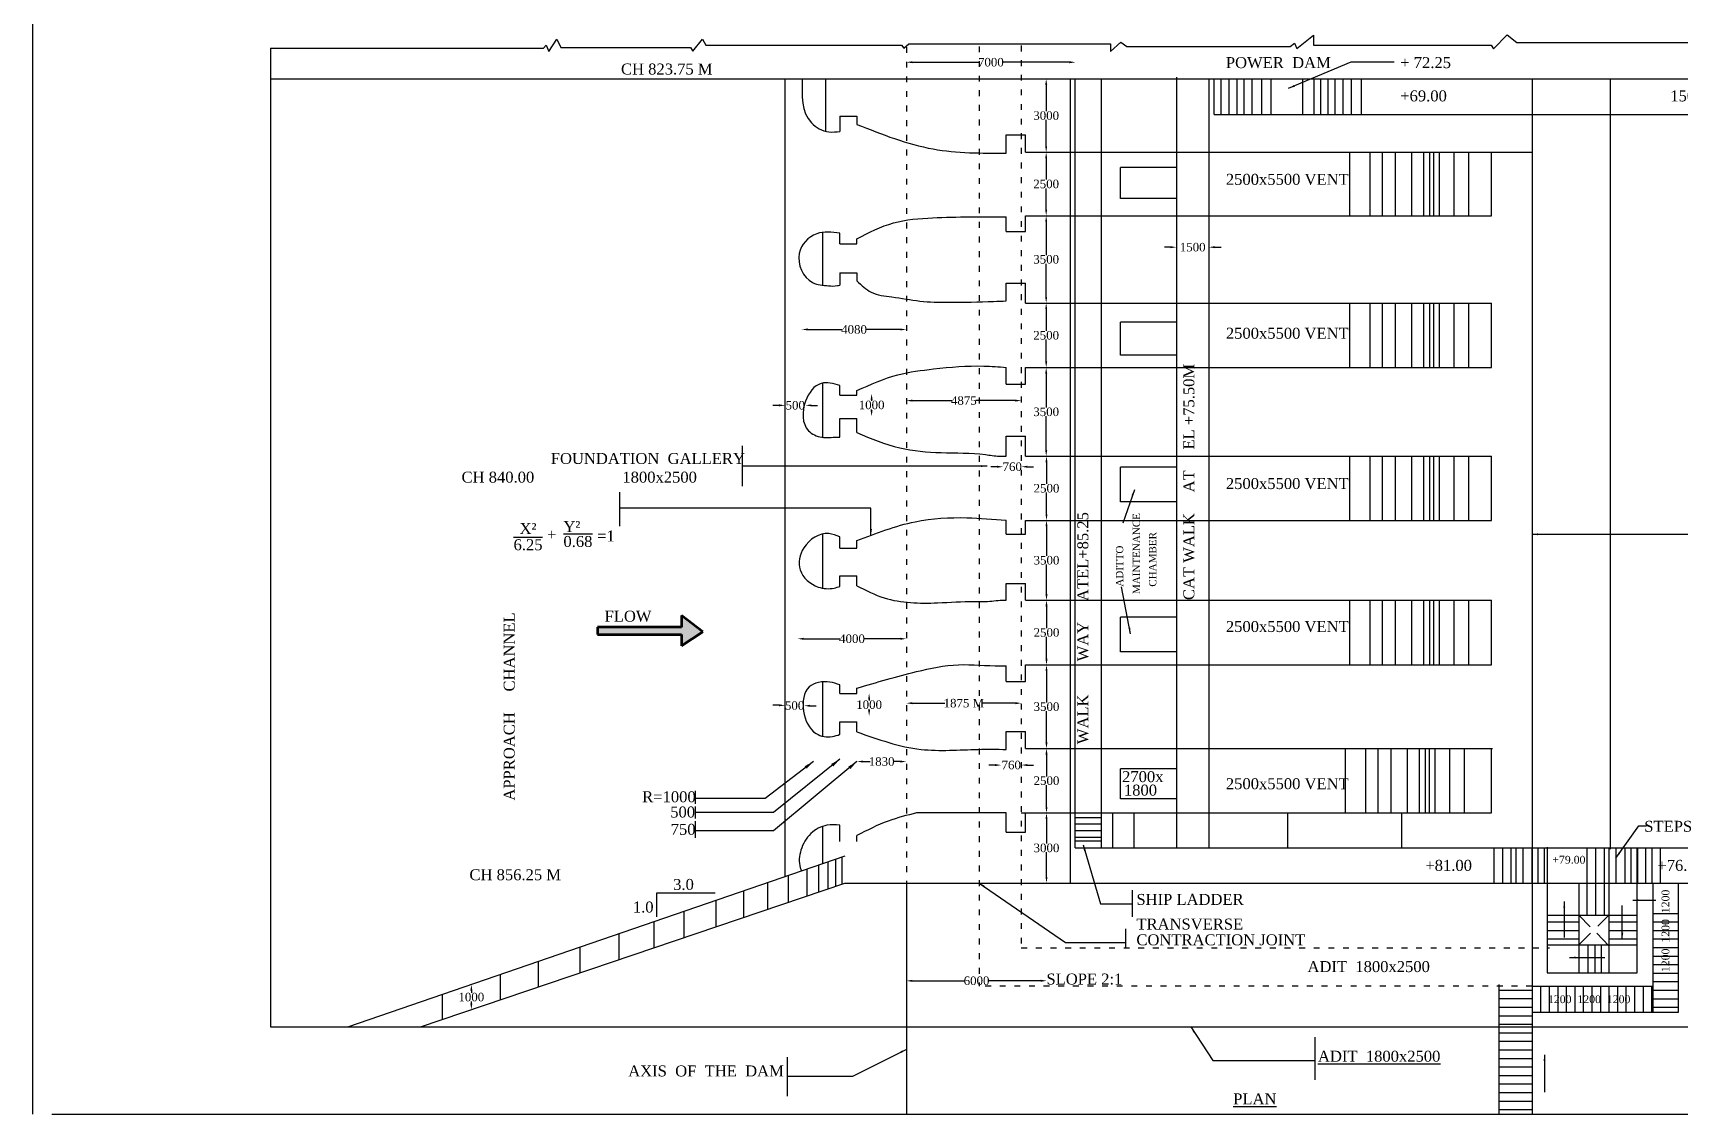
# Model space of a CAD drawing. Header units: millimetres. Extents: x -187 to 152807, y 3316 to 89069.
# Drawn here: x -187 to 67355, y 3316 to 47666 of the extents above; entities that cross this region are included whole.
import ezdxf

# ---------------------------------------------------------------- set-up
doc = ezdxf.new("R2010")
doc.units = ezdxf.units.MM
doc.header["$MEASUREMENT"] = 0
doc.header["$PDMODE"] = 66
doc.header["$PDSIZE"] = 170
doc.linetypes.add('ACAD_ISO03W100', pattern=[30, 12, -18])
for name, color, linetype in [('DIM', 5, 'Continuous'), ('DOT LINE', 3, 'ACAD_ISO03W100'), ('DWG. LINE', 1, 'Continuous'), ('TEXT', 7, 'Continuous')]:
    doc.layers.add(name, color=color, linetype=linetype)
doc.layers.add('TITLE', color=7, linetype='Continuous', lineweight=30)
doc.styles.get("Standard").update_dxf_attribs({"font": 'times.ttf', "height": 350})
doc.dimstyles.get("Standard").update_dxf_attribs({"dimtxt": 350, "dimasz": 250, "dimexe": 0.18, "dimexo": 0.0625, "dimgap": 0.09, "dimtad": 0, "dimtih": 1, "dimtoh": 1, "dimdec": 1, "dimzin": 0, "dimdsep": 46, "dimtxsty": 'Standard', "dimcen": 0.09, "dimse1": 1, "dimse2": 1, "dimclrd": 5, "dimclre": 5, "dimclrt": 4, "dimadec": 0, "dimazin": 0, "dimtfac": 1, "dimtdec": 1, "dimtofl": 0, "dimtmove": 0, "dimatfit": 3, "dimfxl": 0, "dimtolj": 1, "dimtzin": 0, "dimarcsym": 0})
pattern_1 = [(0, (0, 0), (0, 350), [1680, -210, 35, -210])]

# ---------------------------------------------------------------- blocks, each defined once
blk = doc.blocks.new('*D3')
at = {"layer": 'Defpoints', "color": 0}
for p in [(30677, 20081), (31452, 20068), (31452, 20068)]:
    blk.add_point(p, dxfattribs=at)
at = {"layer": 'DIM', "color": 5, "lineweight": -2}
for p, q in [((30427, 20085), (30177, 20089)), ((31702, 20064), (31952, 20060))]:
    blk.add_line(p, q, dxfattribs=at)
at = {"layer": 'DIM', "color": 5}
for points in [[(30428, 20126), (30427, 20043), (30677, 20081)], [(31703, 20106), (31702, 20022), (31452, 20068)]]:
    blk.add_solid(points, dxfattribs=at)
at = {"layer": 'DIM', "color": 4, "insert": (31065, 20074), "char_height": 350, "attachment_point": 5}
blk.add_mtext('\\A1;500', dxfattribs=at)
blk = doc.blocks.new('*D4')
at = {"layer": 'Defpoints', "color": 0}
for p in [(31191, 22814), (35650, 22814), (35650, 22814)]:
    blk.add_point(p, dxfattribs=at)
at = {"layer": 'DIM', "color": 5, "lineweight": -2}
for p, q in [((31441, 22814), (32917, 22814)), ((35400, 22814), (33924, 22814))]:
    blk.add_line(p, q, dxfattribs=at)
at = {"layer": 'DIM', "color": 5}
for points in [[(31441, 22855), (31441, 22772), (31191, 22814)], [(35400, 22855), (35400, 22772), (35650, 22814)]]:
    blk.add_solid(points, dxfattribs=at)
at = {"layer": 'DIM', "color": 4, "insert": (33420, 22814), "char_height": 350, "attachment_point": 5}
blk.add_mtext('\\A1;4000', dxfattribs=at)
blk = doc.blocks.new('*D5')
at = {"layer": 'Defpoints', "color": 0}
for p in [(34136, 20574), (34122, 19643), (34136, 19643)]:
    blk.add_point(p, dxfattribs=at)
at = {"layer": 'DIM', "color": 5, "lineweight": -2}
for p, q in [((34122, 20324), (34122, 20287)), ((34122, 19893), (34122, 19930))]:
    blk.add_line(p, q, dxfattribs=at)
at = {"layer": 'DIM', "color": 5}
for points in [[(34080, 20324), (34163, 20324), (34122, 20574)], [(34080, 19893), (34163, 19893), (34122, 19643)]]:
    blk.add_solid(points, dxfattribs=at)
at = {"layer": 'DIM', "color": 4, "insert": (34122, 20109), "char_height": 350, "attachment_point": 5}
blk.add_mtext('\\A1;1000', dxfattribs=at)
blk = doc.blocks.new('*D6')
at = {"layer": 'Defpoints', "color": 0}
for p in [(35650, 20171), (40367, 20171), (40367, 20171)]:
    blk.add_point(p, dxfattribs=at)
at = {"layer": 'DIM', "color": 5, "lineweight": -2}
for p, q in [((35900, 20171), (37233, 20171)), ((40117, 20171), (38784, 20171))]:
    blk.add_line(p, q, dxfattribs=at)
at = {"layer": 'DIM', "color": 5}
for points in [[(35900, 20213), (35900, 20129), (35650, 20171)], [(40117, 20213), (40117, 20129), (40367, 20171)]]:
    blk.add_solid(points, dxfattribs=at)
at = {"layer": 'DIM', "color": 4, "insert": (38008, 20171), "char_height": 350, "attachment_point": 5}
blk.add_mtext('\\A1;1875 M', dxfattribs=at)
blk = doc.blocks.new('*D7')
at = {"layer": 'Defpoints', "color": 0}
for p in [(39539, 17633), (40367, 17633), (40367, 17633)]:
    blk.add_point(p, dxfattribs=at)
at = {"layer": 'DIM', "color": 5, "lineweight": -2}
for p, q in [((39289, 17633), (39039, 17633)), ((40617, 17633), (40867, 17633))]:
    blk.add_line(p, q, dxfattribs=at)
at = {"layer": 'DIM', "color": 5}
for points in [[(39289, 17674), (39289, 17591), (39539, 17633)], [(40617, 17674), (40617, 17591), (40367, 17633)]]:
    blk.add_solid(points, dxfattribs=at)
at = {"layer": 'DIM', "color": 4, "insert": (39953, 17633), "char_height": 350, "attachment_point": 5}
blk.add_mtext('\\A1;760', dxfattribs=at)
blk = doc.blocks.new('*D8')
at = {"layer": 'Defpoints', "color": 0}
for p in [(39621, 29871), (40367, 29871), (40367, 29871)]:
    blk.add_point(p, dxfattribs=at)
at = {"layer": 'DIM', "color": 5, "lineweight": -2}
for p, q in [((39371, 29871), (39121, 29871)), ((40617, 29871), (40867, 29871))]:
    blk.add_line(p, q, dxfattribs=at)
at = {"layer": 'DIM', "color": 5}
for points in [[(39371, 29913), (39371, 29829), (39621, 29871)], [(40617, 29913), (40617, 29829), (40367, 29871)]]:
    blk.add_solid(points, dxfattribs=at)
at = {"layer": 'DIM', "color": 4, "insert": (39994, 29871), "char_height": 350, "attachment_point": 5}
blk.add_mtext('\\A1;760', dxfattribs=at)
blk = doc.blocks.new('*D9')
at = {"layer": 'Defpoints', "color": 0}
for p in [(34225, 32868), (34225, 31938), (34225, 31938)]:
    blk.add_point(p, dxfattribs=at)
at = {"layer": 'DIM', "color": 5, "lineweight": -2}
for p, q in [((34225, 32618), (34225, 32581)), ((34225, 32188), (34225, 32225))]:
    blk.add_line(p, q, dxfattribs=at)
at = {"layer": 'DIM', "color": 5}
for points in [[(34183, 32618), (34267, 32618), (34225, 32868)], [(34183, 32188), (34267, 32188), (34225, 31938)]]:
    blk.add_solid(points, dxfattribs=at)
at = {"layer": 'DIM', "color": 4, "insert": (34225, 32403), "char_height": 350, "attachment_point": 5}
blk.add_mtext('\\A1;1000', dxfattribs=at)
blk = doc.blocks.new('*D10')
at = {"layer": 'Defpoints', "color": 0}
for p in [(30677, 32389), (31505, 32389), (31505, 32389)]:
    blk.add_point(p, dxfattribs=at)
at = {"layer": 'DIM', "color": 5, "lineweight": -2}
for p, q in [((30427, 32389), (30177, 32389)), ((31755, 32389), (32005, 32389))]:
    blk.add_line(p, q, dxfattribs=at)
at = {"layer": 'DIM', "color": 5}
for points in [[(30427, 32431), (30427, 32347), (30677, 32389)], [(31755, 32430), (31755, 32347), (31505, 32389)]]:
    blk.add_solid(points, dxfattribs=at)
at = {"layer": 'DIM', "color": 4, "insert": (31091, 32389), "char_height": 350, "attachment_point": 5}
blk.add_mtext('\\A1;500', dxfattribs=at)
blk = doc.blocks.new('*D11')
at = {"layer": 'Defpoints', "color": 0}
for p in [(35650, 32583), (40367, 32583), (40367, 32583)]:
    blk.add_point(p, dxfattribs=at)
at = {"layer": 'DIM', "color": 5, "lineweight": -2}
for p, q in [((35900, 32583), (37512, 32583)), ((40117, 32583), (38504, 32583))]:
    blk.add_line(p, q, dxfattribs=at)
at = {"layer": 'DIM', "color": 5}
for points in [[(35900, 32625), (35900, 32541), (35650, 32583)], [(40117, 32625), (40117, 32541), (40367, 32583)]]:
    blk.add_solid(points, dxfattribs=at)
at = {"layer": 'DIM', "color": 4, "insert": (38008, 32583), "char_height": 350, "attachment_point": 5}
blk.add_mtext('\\A1;4875', dxfattribs=at)
blk = doc.blocks.new('*D12')
at = {"layer": 'Defpoints', "color": 0}
for p in [(31358, 35489), (35650, 35501), (35650, 35489)]:
    blk.add_point(p, dxfattribs=at)
at = {"layer": 'DIM', "color": 5, "lineweight": -2}
for p, q in [((31608, 35501), (33000, 35501)), ((35400, 35501), (34008, 35501))]:
    blk.add_line(p, q, dxfattribs=at)
at = {"layer": 'DIM', "color": 5}
for points in [[(31608, 35543), (31608, 35460), (31358, 35501)], [(35400, 35543), (35400, 35460), (35650, 35501)]]:
    blk.add_solid(points, dxfattribs=at)
at = {"layer": 'DIM', "color": 4, "insert": (33504, 35501), "char_height": 350, "attachment_point": 5}
blk.add_mtext('\\A1;4080', dxfattribs=at)
blk = doc.blocks.new('*D13')
at = {"layer": 'Defpoints', "color": 0}
for p in [(35650, 8786), (41412, 8789), (41412, 8786)]:
    blk.add_point(p, dxfattribs=at)
at = {"layer": 'DIM', "color": 5, "lineweight": -2}
for p, q in [((35900, 8782), (38035, 8784)), ((41162, 8786), (39028, 8784))]:
    blk.add_line(p, q, dxfattribs=at)
at = {"layer": 'DIM', "color": 5}
for points in [[(35900, 8824), (35900, 8741), (35650, 8782)], [(41162, 8827), (41162, 8744), (41412, 8786)]]:
    blk.add_solid(points, dxfattribs=at)
at = {"layer": 'DIM', "color": 4, "insert": (38531, 8784), "char_height": 350, "attachment_point": 5}
blk.add_mtext('\\A1;6000', dxfattribs=at)
blk = doc.blocks.new('*D14')
at = {"layer": 'Defpoints', "color": 0}
for p in [(41400, 15669), (41412, 15669), (41412, 12795)]:
    blk.add_point(p, dxfattribs=at)
at = {"layer": 'DIM', "color": 5, "lineweight": -2}
for p, q in [((41400, 15419), (41400, 14410)), ((41400, 13045), (41400, 14054))]:
    blk.add_line(p, q, dxfattribs=at)
at = {"layer": 'DIM', "color": 5}
for points in [[(41358, 15419), (41442, 15419), (41400, 15669)], [(41358, 13045), (41442, 13045), (41400, 12795)]]:
    blk.add_solid(points, dxfattribs=at)
at = {"layer": 'DIM', "color": 4, "insert": (41400, 14232), "char_height": 350, "attachment_point": 5}
blk.add_mtext('\\A1;3000', dxfattribs=at)
blk = doc.blocks.new('*D15')
at = {"layer": 'Defpoints', "color": 0}
for p in [(41400, 18313), (41400, 18313), (41400, 15669)]:
    blk.add_point(p, dxfattribs=at)
at = {"layer": 'DIM', "color": 5, "lineweight": -2}
for p, q in [((41400, 18063), (41400, 17169)), ((41400, 15919), (41400, 16813))]:
    blk.add_line(p, q, dxfattribs=at)
at = {"layer": 'DIM', "color": 5}
for points in [[(41358, 18063), (41442, 18063), (41400, 18313)], [(41358, 15919), (41442, 15919), (41400, 15669)]]:
    blk.add_solid(points, dxfattribs=at)
at = {"layer": 'DIM', "color": 4, "insert": (41400, 16991), "char_height": 350, "attachment_point": 5}
blk.add_mtext('\\A1;2500', dxfattribs=at)
blk = doc.blocks.new('*D16')
at = {"layer": 'Defpoints', "color": 0}
for p in [(41400, 21741), (41400, 21741), (41400, 18313)]:
    blk.add_point(p, dxfattribs=at)
at = {"layer": 'DIM', "color": 5, "lineweight": -2}
for p, q in [((41400, 21491), (41400, 20205)), ((41400, 18563), (41400, 19849))]:
    blk.add_line(p, q, dxfattribs=at)
at = {"layer": 'DIM', "color": 5}
for points in [[(41358, 21491), (41442, 21491), (41400, 21741)], [(41358, 18563), (41442, 18563), (41400, 18313)]]:
    blk.add_solid(points, dxfattribs=at)
at = {"layer": 'DIM', "color": 4, "insert": (41400, 20027), "char_height": 350, "attachment_point": 5}
blk.add_mtext('\\A1;3500', dxfattribs=at)
blk = doc.blocks.new('*D17')
at = {"layer": 'Defpoints', "color": 0}
for p in [(41400, 24397), (41400, 24397), (41400, 21741)]:
    blk.add_point(p, dxfattribs=at)
at = {"layer": 'DIM', "color": 5, "lineweight": -2}
for p, q in [((41400, 24147), (41400, 23248)), ((41400, 21991), (41400, 22891))]:
    blk.add_line(p, q, dxfattribs=at)
at = {"layer": 'DIM', "color": 5}
for points in [[(41358, 24147), (41442, 24147), (41400, 24397)], [(41358, 21991), (41442, 21991), (41400, 21741)]]:
    blk.add_solid(points, dxfattribs=at)
at = {"layer": 'DIM', "color": 4, "insert": (41400, 23069), "char_height": 350, "attachment_point": 5}
blk.add_mtext('\\A1;2500', dxfattribs=at)
blk = doc.blocks.new('*D18')
at = {"layer": 'Defpoints', "color": 0}
for p in [(41400, 27671), (41400, 27671), (41400, 24397)]:
    blk.add_point(p, dxfattribs=at)
at = {"layer": 'DIM', "color": 5, "lineweight": -2}
for p, q in [((41400, 27421), (41400, 26212)), ((41400, 24647), (41400, 25856))]:
    blk.add_line(p, q, dxfattribs=at)
at = {"layer": 'DIM', "color": 5}
for points in [[(41358, 27421), (41442, 27421), (41400, 27671)], [(41358, 24647), (41442, 24647), (41400, 24397)]]:
    blk.add_solid(points, dxfattribs=at)
at = {"layer": 'DIM', "color": 4, "insert": (41400, 26034), "char_height": 350, "attachment_point": 5}
blk.add_mtext('\\A1;3500', dxfattribs=at)
blk = doc.blocks.new('*D19')
at = {"layer": 'Defpoints', "color": 0}
for p in [(41400, 30303), (41400, 30303), (41400, 27671)]:
    blk.add_point(p, dxfattribs=at)
at = {"layer": 'DIM', "color": 5, "lineweight": -2}
for p, q in [((41400, 30053), (41400, 29165)), ((41400, 27921), (41400, 28809))]:
    blk.add_line(p, q, dxfattribs=at)
at = {"layer": 'DIM', "color": 5}
for points in [[(41358, 30053), (41442, 30053), (41400, 30303)], [(41358, 27921), (41442, 27921), (41400, 27671)]]:
    blk.add_solid(points, dxfattribs=at)
at = {"layer": 'DIM', "color": 4, "insert": (41400, 28987), "char_height": 350, "attachment_point": 5}
blk.add_mtext('\\A1;2500', dxfattribs=at)
blk = doc.blocks.new('*D20')
at = {"layer": 'Defpoints', "color": 0}
for p in [(41387, 33939), (41400, 33939), (41400, 30303)]:
    blk.add_point(p, dxfattribs=at)
at = {"layer": 'DIM', "color": 5, "lineweight": -2}
for p, q in [((41387, 33689), (41387, 32299)), ((41387, 30553), (41387, 31943))]:
    blk.add_line(p, q, dxfattribs=at)
at = {"layer": 'DIM', "color": 5}
for points in [[(41346, 33689), (41429, 33689), (41387, 33939)], [(41346, 30553), (41429, 30553), (41387, 30303)]]:
    blk.add_solid(points, dxfattribs=at)
at = {"layer": 'DIM', "color": 4, "insert": (41387, 32121), "char_height": 350, "attachment_point": 5}
blk.add_mtext('\\A1;3500', dxfattribs=at)
blk = doc.blocks.new('*D21')
at = {"layer": 'Defpoints', "color": 0}
for p in [(41387, 36586), (41387, 36586), (41387, 33939)]:
    blk.add_point(p, dxfattribs=at)
at = {"layer": 'DIM', "color": 5, "lineweight": -2}
for p, q in [((41387, 36336), (41387, 35441)), ((41387, 34189), (41387, 35084))]:
    blk.add_line(p, q, dxfattribs=at)
at = {"layer": 'DIM', "color": 5}
for points in [[(41346, 36336), (41429, 36336), (41387, 36586)], [(41346, 34189), (41429, 34189), (41387, 33939)]]:
    blk.add_solid(points, dxfattribs=at)
at = {"layer": 'DIM', "color": 4, "insert": (41387, 35262), "char_height": 350, "attachment_point": 5}
blk.add_mtext('\\A1;2500', dxfattribs=at)
blk = doc.blocks.new('*D22')
at = {"layer": 'Defpoints', "color": 0}
for p in [(41387, 40169), (41387, 40169), (41387, 36586)]:
    blk.add_point(p, dxfattribs=at)
at = {"layer": 'DIM', "color": 5, "lineweight": -2}
for p, q in [((41387, 39919), (41387, 38556)), ((41387, 36836), (41387, 38200))]:
    blk.add_line(p, q, dxfattribs=at)
at = {"layer": 'DIM', "color": 5}
for points in [[(41346, 39919), (41429, 39919), (41387, 40169)], [(41346, 36836), (41429, 36836), (41387, 36586)]]:
    blk.add_solid(points, dxfattribs=at)
at = {"layer": 'DIM', "color": 4, "insert": (41387, 38378), "char_height": 350, "attachment_point": 5}
blk.add_mtext('\\A1;3500', dxfattribs=at)
blk = doc.blocks.new('*D23')
at = {"layer": 'Defpoints', "color": 0}
for p in [(41387, 42769), (41387, 42769), (41387, 40169)]:
    blk.add_point(p, dxfattribs=at)
at = {"layer": 'DIM', "color": 5, "lineweight": -2}
for p, q in [((41387, 42519), (41387, 41647)), ((41387, 40419), (41387, 41291))]:
    blk.add_line(p, q, dxfattribs=at)
at = {"layer": 'DIM', "color": 5}
for points in [[(41346, 42519), (41429, 42519), (41387, 42769)], [(41346, 40419), (41429, 40419), (41387, 40169)]]:
    blk.add_solid(points, dxfattribs=at)
at = {"layer": 'DIM', "color": 4, "insert": (41387, 41469), "char_height": 350, "attachment_point": 5}
blk.add_mtext('\\A1;2500', dxfattribs=at)
blk = doc.blocks.new('*D24')
at = {"layer": 'Defpoints', "color": 0}
for p in [(41387, 45781), (41387, 45781), (41387, 42769)]:
    blk.add_point(p, dxfattribs=at)
at = {"layer": 'DIM', "color": 5, "lineweight": -2}
for p, q in [((41387, 45531), (41387, 44453)), ((41387, 43019), (41387, 44097))]:
    blk.add_line(p, q, dxfattribs=at)
at = {"layer": 'DIM', "color": 5}
for points in [[(41346, 45531), (41429, 45531), (41387, 45781)], [(41346, 43019), (41429, 43019), (41387, 42769)]]:
    blk.add_solid(points, dxfattribs=at)
at = {"layer": 'DIM', "color": 4, "insert": (41387, 44275), "char_height": 350, "attachment_point": 5}
blk.add_mtext('\\A1;3000', dxfattribs=at)
blk = doc.blocks.new('*D25')
at = {"layer": 'Defpoints', "color": 0}
for p in [(35650, 46456), (42587, 46464), (42587, 46456)]:
    blk.add_point(p, dxfattribs=at)
at = {"layer": 'DIM', "color": 5, "lineweight": -2}
for p, q in [((35900, 46464), (38620, 46464)), ((42337, 46464), (39616, 46464))]:
    blk.add_line(p, q, dxfattribs=at)
at = {"layer": 'DIM', "color": 5}
for points in [[(35900, 46505), (35900, 46422), (35650, 46464)], [(42337, 46505), (42337, 46422), (42587, 46464)]]:
    blk.add_solid(points, dxfattribs=at)
at = {"layer": 'DIM', "color": 4, "insert": (39118, 46464), "char_height": 350, "attachment_point": 5}
blk.add_mtext('\\A1;7000', dxfattribs=at)
blk = doc.blocks.new('*D28')
at = {"layer": 'Defpoints', "color": 0}
for p in [(46736, 38877), (48060, 38877), (48060, 38877)]:
    blk.add_point(p, dxfattribs=at)
at = {"layer": 'DIM', "color": 5, "lineweight": -2}
for p, q in [((46486, 38877), (46236, 38877)), ((48310, 38877), (48560, 38877))]:
    blk.add_line(p, q, dxfattribs=at)
at = {"layer": 'DIM', "color": 5}
for points in [[(46486, 38919), (46486, 38835), (46736, 38877)], [(48310, 38919), (48310, 38835), (48060, 38877)]]:
    blk.add_solid(points, dxfattribs=at)
at = {"layer": 'DIM', "color": 4, "insert": (47398, 38877), "char_height": 350, "attachment_point": 5}
blk.add_mtext('\\A1;1500', dxfattribs=at)
blk = doc.blocks.new('*D29')
at = {"layer": 'Defpoints', "color": 0}
for p in [(17802, 8634), (17801, 7596), (17801, 7596)]:
    blk.add_point(p, dxfattribs=at)
at = {"layer": 'DIM', "color": 5, "lineweight": -2}
for p, q in [((17802, 8384), (17802, 8293)), ((17801, 7846), (17801, 7937))]:
    blk.add_line(p, q, dxfattribs=at)
at = {"layer": 'DIM', "color": 5}
for points in [[(17760, 8384), (17843, 8384), (17802, 8634)], [(17759, 7846), (17843, 7846), (17801, 7596)]]:
    blk.add_solid(points, dxfattribs=at)
at = {"layer": 'DIM', "color": 4, "insert": (17801, 8115), "char_height": 350, "attachment_point": 5}
blk.add_mtext('\\A1;1000', dxfattribs=at)
blk = doc.blocks.new('*D30')
at = {"layer": 'Defpoints', "color": 0}
for p in [(33623, 17777), (35650, 17777), (35650, 17777)]:
    blk.add_point(p, dxfattribs=at)
at = {"layer": 'DIM', "color": 5, "lineweight": -2}
for p, q in [((33873, 17777), (34159, 17777)), ((35400, 17777), (35114, 17777))]:
    blk.add_line(p, q, dxfattribs=at)
at = {"layer": 'DIM', "color": 5}
for points in [[(33873, 17819), (33873, 17735), (33623, 17777)], [(35400, 17819), (35400, 17735), (35650, 17777)]]:
    blk.add_solid(points, dxfattribs=at)
at = {"layer": 'DIM', "color": 4, "insert": (34636, 17777), "char_height": 350, "attachment_point": 5}
blk.add_mtext('\\A1;1830', dxfattribs=at)

msp = doc.modelspace()

# ---------------------------------------------------------------- hatches: boundary and pattern name
at = {"layer": 'DWG. LINE'}
msp.add_hatch(color=250, dxfattribs=at).paths.add_polyline_path([(26427.29, 23770.58), (26427.29, 23283.7), (22978.92, 23283.7), (22978.92, 22990.45), (26427.29, 22990.45), (26427.29, 22526.91), (27295.86, 23103.76)])
h = msp.add_hatch(dxfattribs=at)
h.set_pattern_fill('ACAD_ISO04W100', color=256, scale=70, angle=-90, style=0)
h.set_pattern_definition([(270, (53075.47, 74736.86), (350, -6e-14), [1680, -210, 35, -210])])
h.paths.add_polyline_path([(64551.87, 11488.58), (64551.87, 12794.59), (63331.38, 12794.59), (63331.38, 11488.58)])
h = msp.add_hatch(dxfattribs=at)
h.set_pattern_fill('ACAD_ISO04W100', color=256, scale=70, style=0)
h.set_pattern_definition(pattern_1)
h.paths.add_polyline_path([(63248.28, 11476.4), (61942.27, 11476.4), (61942.27, 10255.91), (63248.28, 10255.91)])
h = msp.add_hatch(dxfattribs=at)
h.set_pattern_fill('ACAD_ISO04W100', color=256, scale=70, style=0)
h.set_pattern_definition(pattern_1)
h.paths.add_polyline_path([(65631.65, 11476.4), (64476.4, 11476.4), (64476.4, 10255.91), (65631.65, 10255.91)])
h = msp.add_hatch(dxfattribs=at)
h.set_pattern_fill('ACAD_ISO04W100', color=256, scale=70, style=0)
h.set_pattern_definition(pattern_1)
h.paths.add_polyline_path([(61322.97, 7491.23), (61322.97, 8558.28), (59957.56, 8558.35), (59957.56, 3316.08), (61322.97, 3316.08)])
h = msp.add_hatch(dxfattribs=at)
h.set_pattern_fill('ACAD_ISO04W100', color=256, scale=70, angle=-90, style=0)
h.set_pattern_definition([(270, (53625.18, 74828.95), (350, -6e-14), [1680, -210, 35, -210])])
h.paths.add_polyline_path([(66420.02, 7491.81), (66420.02, 8557.68), (61093.58, 8557.68), (61093.58, 7491.81)])

# ---------------------------------------------------------------- linework, layer by layer
at = {"layer": 'DIM'}
for p, q in [((28909.6, 30722.68), (28909.6, 29071.72)), ((23882.91, 28821.15), (23882.91, 27433.23)), ((26989.31, 16571.42), (26989.31, 16036.55)), ((26989.31, 15934.37), (26989.31, 15446.27)), ((26989.31, 15330.47), (26989.31, 14642.18)), ((65698.34, 15145.98), (66015.42, 15145.98)), ((35649.88, 12831.58), (35649.88, 3316.08)), ((44920.65, 12497.68), (44920.65, 11403.64)), ((44644.14, 10913.96), (44644.14, 10128.28)), ((42173.85, 10352.79), (44644.14, 10352.79)), ((52404.43, 6466.16), (52404.43, 4720.53)), ((30763.41, 5654.8), (30763.41, 4056.79))]:
    msp.add_line(p, q, dxfattribs=at)
at = {"layer": 'DOT LINE', "ltscale": 20}
for p, q in [((35649.88, 47083.56), (35649.88, 12831.58)), ((38630.76, 47111.69), (38630.76, 8559.52)), ((40366.59, 47148.88), (40366.59, 10140.22)), ((40366.59, 10140.22), (62031.51, 10140.22)), ((61322.97, 8558.28), (38630.76, 8559.52))]:
    msp.add_line(p, q, dxfattribs=at)
at = {"layer": 'DWG. LINE'}
for p, q in [((20977.83, 46898.4), (21303.39, 47406.12)), ((21303.39, 47406.12), (21479.23, 47064.45)), ((26890.14, 46913.87), (27279.02, 47411.76)), ((27279.02, 47411.76), (27419.99, 47166.46)), ((44029.08, 46905.45), (44450.15, 47290.92)), ((44450.15, 47290.92), (44695.81, 47106.55)), ((51671.76, 47023.72), (52349.27, 47570.84)), ((52349.27, 47570.84), (52349.27, 47165.62)), ((59740.56, 47016.23), (60301.61, 47592.6)), ((60301.61, 47592.6), (60700.14, 47269.22)), ((9559.01, 47044.49), (9559.01, 6889.94)), ((9559.01, 47044.49), (20762.45, 47044.49)), ((20762.45, 47044.49), (20869.37, 47162.47)), ((20869.37, 47162.47), (20977.83, 46898.4)), ((21479.23, 47064.45), (26797.78, 47064.45)), ((26797.78, 47064.45), (26890.14, 46913.87)), ((27419.99, 47166.46), (35448.71, 47166.46)), ((35448.71, 47166.46), (35548.56, 47043.69)), ((35548.56, 47043.69), (35758.03, 47214.06)), ((35758.03, 47214.06), (44029.08, 47214.06)), ((44029.08, 47214.06), (44029.08, 46905.45)), ((44695.81, 47106.55), (51401.42, 47106.55)), ((51401.42, 47106.55), (51577.14, 47250.64)), ((51577.14, 47250.64), (51671.76, 47023.72)), ((52349.27, 47165.62), (59649.17, 47165.62)), ((59649.17, 47165.62), (59740.56, 47016.23)), ((60700.14, 47269.22), (69531.13, 47269.22)), ((9559.01, 45781.18), (101669.95, 45781.18)), ((30677.32, 13065.96), (30677.32, 45781.18)), ((32338.18, 45781.18), (32338.18, 43628.65)), ((42366.9, 45781.18), (45139.54, 45781.18)), ((42381.21, 12794.84), (42381.21, 45781.18)), ((42578.75, 14233.76), (42578.75, 45781.18)), ((43651.52, 14233.76), (43651.52, 45781.18)), ((46735.51, 45851.33), (46735.51, 14233.76)), ((48059.52, 45781.18), (48059.52, 14233.76)), ((48286.13, 44319.98), (48286.13, 45781.18)), ((48562.33, 44319.98), (48562.33, 45781.18)), ((48893.35, 44319.98), (48893.35, 45781.18)), ((49229.11, 44319.98), (49229.11, 45781.18)), ((49513.42, 44319.98), (49513.42, 45781.18)), ((49841.56, 44319.98), (49841.56, 45781.18)), ((50229.45, 44319.98), (50229.45, 45781.18)), ((50617.33, 44319.98), (50617.33, 45781.18)), ((51921.61, 44319.98), (51921.61, 45781.18)), ((52379.07, 44319.98), (52379.07, 45781.18)), ((52658.14, 44319.98), (52658.14, 45781.18)), ((52955.73, 44319.98), (52955.73, 45781.18)), ((53249.2, 44319.98), (53249.2, 45781.18)), ((53574.31, 44319.98), (53574.31, 45781.18)), ((53913.8, 44319.98), (53913.8, 45781.18)), ((54317.93, 44319.98), (54317.93, 45781.18)), ((61322.97, 45781.18), (61322.97, 14185.27)), ((64528.81, 45781.18), (64528.81, 14185.27)), ((32922.74, 44248.82), (33623.51, 44248.82)), ((32922.74, 44248.82), (32922.74, 43628.19)), ((33623.51, 44248.82), (33623.51, 43914.51)), ((48286.13, 44319.98), (101669.95, 44319.98)), ((39748.5, 43491.48), (40539.17, 43491.48)), ((39748.5, 42738.56), (39748.5, 43491.48)), ((40539.17, 42769.4), (40539.17, 43491.48)), ((40539.17, 42769.4), (61322.97, 42769.4)), ((53837.42, 42769.4), (53837.42, 40169.31)), ((54664.83, 42769.4), (54664.83, 40169.31)), ((55172.74, 42769.4), (55172.74, 40169.31)), ((55705.23, 42769.4), (55705.23, 40169.31)), ((56379.6, 42769.4), (56379.6, 40169.31)), ((56871.13, 42769.4), (56871.13, 40169.31)), ((57108.7, 42769.4), (57108.7, 40169.31)), ((57280.74, 42769.4), (57280.74, 40169.31)), ((57510.12, 42769.4), (57510.12, 40169.31)), ((58108.14, 42769.4), (58108.14, 40169.31)), ((58714.37, 42769.4), (58714.37, 40169.31)), ((59653.73, 40169.31), (59653.73, 42769.4)), ((46735.51, 42151.48), (44430.6, 42151.48)), ((44430.6, 40871.47), (44430.6, 42151.48)), ((46735.51, 40871.47), (44430.6, 40871.47)), ((39748.5, 39514.72), (39748.5, 40123.93)), ((40539.17, 40169.31), (59653.73, 40169.31)), ((40539.17, 39514.72), (40539.17, 40169.31)), ((32223.09, 37313.83), (32223.09, 39484.29)), ((32922.74, 39020.66), (32922.74, 39457.24)), ((33623.51, 39020.66), (33623.51, 39226.36)), ((39748.5, 39514.72), (40539.17, 39514.72)), ((32922.74, 39020.66), (33623.51, 39020.66)), ((32922.74, 37824.68), (33623.51, 37824.68)), ((32922.74, 37824.68), (32922.74, 37325.48)), ((33623.51, 37824.68), (33623.51, 37496.68)), ((39748.5, 37406.96), (40539.17, 37406.96)), ((39748.5, 36672.56), (39748.5, 37406.96)), ((40539.17, 36586.06), (40539.17, 37406.96)), ((40539.17, 36586.06), (59653.73, 36586.06)), ((53837.42, 36586.06), (53837.42, 33938.76)), ((54664.83, 36586.06), (54664.83, 33938.76)), ((55172.74, 36586.06), (55172.74, 33938.76)), ((55705.23, 36586.06), (55705.23, 33938.76)), ((56379.6, 36586.06), (56379.6, 33938.76)), ((56871.13, 36586.06), (56871.13, 33938.76)), ((57108.7, 36586.06), (57108.7, 33938.76)), ((57280.74, 36586.06), (57280.74, 33938.76)), ((57510.12, 36586.06), (57510.12, 33938.76)), ((58108.14, 36586.06), (58108.14, 33938.76)), ((58714.37, 36586.06), (58714.37, 33938.76)), ((59653.73, 33938.76), (59653.73, 36586.06)), ((46735.51, 35801.87), (44430.6, 35801.87)), ((44430.6, 34448.14), (44430.6, 35801.87)), ((46735.51, 34448.14), (44430.6, 34448.14)), ((39748.5, 33252), (39748.5, 33945.01)), ((40539.17, 33938.76), (59653.73, 33938.76)), ((40539.17, 33252), (40539.17, 33938.76)), ((32223.09, 31075.28), (32223.09, 33300.04)), ((32922.74, 32811.96), (32922.74, 33199.4)), ((39748.5, 33252), (40539.17, 33252)), ((32922.74, 32811.96), (33623.51, 32811.96)), ((33623.51, 32811.96), (33623.51, 32995.81)), ((32922.74, 31849.94), (33623.51, 31849.94)), ((32922.74, 31084.78), (32922.74, 31849.94)), ((33623.51, 31269), (33623.51, 31849.94)), ((39748.5, 31125.75), (40539.17, 31125.75)), ((39748.5, 30300.97), (39748.5, 31125.75)), ((40539.17, 30302.73), (40539.17, 31125.75)), ((40539.17, 30302.73), (59653.73, 30302.73)), ((46735.51, 29857.32), (44430.6, 29857.32)), ((44430.6, 28427.36), (44430.6, 29857.32)), ((53837.42, 30302.73), (53837.42, 27671.05)), ((54664.83, 30302.73), (54664.83, 27671.05)), ((55172.74, 30302.73), (55172.74, 27671.05)), ((55705.23, 30302.73), (55705.23, 27671.05)), ((56379.6, 30302.73), (56379.6, 27671.05)), ((56871.13, 30302.73), (56871.13, 27671.05)), ((57108.7, 30302.73), (57108.7, 27671.05)), ((57280.74, 30302.73), (57280.74, 27671.05)), ((57510.12, 30302.73), (57510.12, 27671.05)), ((58108.14, 30302.73), (58108.14, 27671.05)), ((58714.37, 30302.73), (58714.37, 27671.05)), ((59653.73, 27671.05), (59653.73, 30302.73)), ((46735.51, 28427.36), (44430.6, 28427.36)), ((32223.09, 24886.7), (32223.09, 27110.53)), ((39748.5, 27108.73), (39748.5, 27673.27)), ((39748.5, 27108.73), (40539.17, 27108.73)), ((40539.17, 27671.05), (59653.73, 27671.05)), ((40539.17, 27108.73), (40539.17, 27671.05)), ((32922.74, 26533.93), (32922.74, 26996.67)), ((32922.74, 26533.93), (33623.51, 26533.93)), ((33623.51, 26533.93), (33623.51, 26841.73)), ((32922.74, 25393.31), (33623.51, 25393.31)), ((32922.74, 24960.97), (32922.74, 25393.31)), ((33623.51, 24985.88), (33623.51, 25393.31)), ((39748.5, 25077.95), (40539.17, 25077.95)), ((39748.5, 24394.85), (39748.5, 25077.95)), ((40539.17, 24397.35), (40539.17, 25077.95)), ((40539.17, 24397.35), (59653.73, 24397.35)), ((53837.42, 24397.35), (53837.42, 21741.44)), ((54664.83, 24397.35), (54664.83, 21741.44)), ((55172.74, 24397.35), (55172.74, 21741.44)), ((55705.23, 24397.35), (55705.23, 21741.44)), ((56379.6, 24397.35), (56379.6, 21741.44)), ((56871.13, 24397.35), (56871.13, 21741.44)), ((57108.7, 24397.35), (57108.7, 21741.44)), ((57280.74, 24397.35), (57280.74, 21741.44)), ((57510.12, 24397.35), (57510.12, 21741.44)), ((58108.14, 24397.35), (58108.14, 21741.44)), ((58714.37, 24397.35), (58714.37, 21741.44)), ((59653.73, 21741.44), (59653.73, 24397.35)), ((46735.51, 23697.83), (44430.6, 23697.83)), ((44430.6, 22275.45), (44430.6, 23697.83)), ((39748.5, 21058.37), (39748.5, 21699.38)), ((40539.17, 21741.44), (59653.73, 21741.44)), ((40539.17, 21058.37), (40539.17, 21741.44)), ((46735.51, 22275.45), (44430.6, 22275.45)), ((32223.09, 18820.97), (32223.09, 21053.47)), ((39748.5, 21058.37), (40539.17, 21058.37)), ((32922.74, 20573.24), (32922.74, 20920.04)), ((32922.74, 20573.24), (33623.51, 20573.24)), ((33623.51, 20573.24), (33623.51, 20789.76)), ((32922.74, 19401.83), (33623.51, 19401.83)), ((32922.74, 18894.05), (32922.74, 19401.83)), ((33623.51, 18995.27), (33623.51, 19401.83)), ((39748.5, 19010.59), (40539.17, 19010.59)), ((39748.5, 18276.33), (39748.5, 19010.59)), ((40539.17, 18312.73), (40539.17, 19010.59)), ((40539.17, 18312.73), (59695.5, 18312.73)), ((53659.83, 18312.73), (53659.83, 15669.46)), ((54487.24, 18312.73), (54487.24, 15669.46)), ((54995.15, 18312.73), (54995.15, 15669.46)), ((55527.64, 18312.73), (55527.64, 15669.46)), ((56202.01, 18312.73), (56202.01, 15669.46)), ((56693.54, 18312.73), (56693.54, 15669.46)), ((56931.11, 18312.73), (56931.11, 15669.46)), ((57103.15, 18312.73), (57103.15, 15669.46)), ((57332.53, 18312.73), (57332.53, 15669.46)), ((57930.56, 18312.73), (57930.56, 15669.46)), ((58536.78, 18312.73), (58536.78, 15669.46)), ((59653.73, 15669.46), (59653.73, 18312.73)), ((44430.6, 16247.37), (44430.6, 17475.17)), ((46735.51, 17475.17), (44430.6, 17475.17)), ((46735.51, 16247.37), (44430.6, 16247.37)), ((39748.5, 15669.46), (36071.78, 15669.46)), ((39748.5, 14886.55), (39748.5, 15669.46)), ((40366.59, 15669.46), (59653.73, 15669.46)), ((40539.17, 14886.55), (40539.17, 15669.46)), ((44102.72, 15669.46), (44102.72, 14233.76)), ((44985.25, 15669.46), (44985.25, 14233.76)), ((51286.99, 15669.46), (51286.99, 14233.76)), ((55969.56, 15669.46), (55969.56, 14233.76)), ((32223.09, 13598.09), (32223.09, 15121.67)), ((32922.74, 14491.31), (32922.74, 15165.51)), ((39748.5, 14886.55), (40539.17, 14886.55)), ((42578.75, 15486.81), (43651.52, 15486.81)), ((42578.75, 15218.71), (43651.52, 15218.71)), ((42578.75, 14944.72), (43651.52, 14944.72)), ((33623.51, 14491.31), (33623.51, 14741.36)), ((42578.75, 14672.72), (43651.52, 14672.72)), ((42578.75, 14531.3), (43651.52, 14531.3)), ((42578.75, 14233.76), (101368.02, 14233.76)), ((59757.67, 14233.76), (59757.67, 12794.84)), ((60106.98, 14233.76), (60106.98, 12794.84)), ((60457.91, 14233.76), (60457.91, 12794.84)), ((60657.88, 14233.76), (60657.88, 12794.84)), ((60945.67, 14233.76), (60945.67, 12794.84)), ((61314.82, 14233.76), (61314.82, 12794.84)), ((61322.97, 14233.76), (61322.97, 7491.23)), ((61554.69, 14233.76), (61554.69, 12794.84)), ((61825.88, 14233.76), (61825.88, 12794.84)), ((61942.27, 14267.59), (61942.27, 9108.25)), ((63576.19, 14233.76), (63576.19, 12794.84)), ((63925.5, 14233.76), (63925.5, 12794.84)), ((64276.43, 14233.76), (64276.43, 12794.84)), ((64476.4, 14233.76), (64476.4, 12794.84)), ((64764.19, 14233.76), (64764.19, 12794.84)), ((65133.33, 14233.76), (65133.33, 12794.84)), ((65373.2, 14233.76), (65373.2, 12794.84)), ((65631.65, 9108.25), (65631.65, 14233.76)), ((65644.4, 14233.76), (65644.4, 12794.84)), ((65978.98, 14233.76), (65978.98, 12794.84)), ((66231.38, 14233.76), (66231.38, 12794.84)), ((66582.76, 14233.76), (66582.76, 12794.84)), ((12736.67, 6889.94), (33134.89, 13911.97)), ((32039.76, 13534.98), (32039.76, 12427.3)), ((32433.96, 13670.68), (32433.96, 12561.06)), ((32740.55, 13776.22), (32740.55, 12665.1)), ((33008.83, 13868.57), (33008.83, 12756.13)), ((30802.42, 13109.02), (30802.42, 12007.43)), ((31568.91, 13372.89), (31568.91, 12267.52)), ((15721.18, 6889.94), (33122.9, 12794.84)), ((27809.43, 12373.54), (25395.91, 12373.54)), ((25395.91, 12373.54), (25395.91, 11405.46)), ((28967.14, 12477.24), (28967.14, 11384.4)), ((29958.11, 12818.37), (29958.11, 11720.93)), ((33122.9, 12794.84), (101334.93, 12794.84)), ((63248.28, 12794.84), (63248.28, 9108.25)), ((64476.4, 12794.84), (64476.4, 9108.25)), ((66271.27, 12794.84), (66271.27, 7468.4)), ((67337.14, 7491.23), (67337.14, 12794.84)), ((26520.65, 11635.04), (26520.65, 10554.5)), ((27832.3, 12086.57), (27832.3, 10999.59)), ((66271.27, 11550), (67337.14, 11550)), ((25288.78, 11210.97), (25288.78, 10136.5)), ((61942.27, 11476.4), (65631.65, 11476.4)), ((63248.28, 11476.4), (63712.28, 11001.61)), ((64017.81, 11020.66), (64476.4, 11476.4)), ((66271.27, 11200), (67337.14, 11200)), ((66271.27, 10850), (67337.14, 10850)), ((22257.88, 10167.59), (22257.88, 9108.02)), ((23847.17, 10714.7), (23847.17, 9635.27)), ((61942.27, 10255.91), (65631.65, 10255.91)), ((63248.28, 10255.91), (63726.72, 10731.38)), ((63616.13, 10255.91), (63616.13, 9108.25)), ((63897.49, 10255.91), (63897.49, 9108.25)), ((63976.37, 10731.38), (64476.4, 10219.72)), ((64157.75, 10255.91), (64157.75, 9108.25)), ((66271.27, 10500), (67337.14, 10500)), ((66271.27, 10150), (67337.14, 10150)), ((20540.6, 9576.42), (20540.6, 8525.3)), ((66271.27, 9800), (67337.14, 9800)), ((18980.24, 9039.27), (18980.24, 7995.83)), ((61942.27, 9108.25), (65631.65, 9108.25)), ((66271.27, 9450), (67337.14, 9450)), ((66271.27, 9100), (67337.14, 9100)), ((16597.68, 8219.08), (16597.68, 7187.36)), ((59957.56, 8629.6), (59957.56, 3316.08)), ((61322.97, 8558.28), (66271.27, 8558.28)), ((66271.27, 8750), (67337.14, 8750)), ((66271.27, 8400), (67337.14, 8400)), ((61322.97, 7491.23), (67337.14, 7491.23)), ((61322.97, 7491.23), (61322.97, 3316.08)), ((66271.27, 8050), (67337.14, 8050)), ((66271.27, 7700), (67337.14, 7700)), ((9559.01, 6889.94), (101669.95, 6889.94))]:
    msp.add_line(p, q, dxfattribs=at)
at = {"layer": 'DWG. LINE', "lineweight": 53}
for p, q in [((27295.86, 23103.76), (26427.29, 23770.58)), ((26427.29, 23770.58), (26427.29, 23283.7)), ((22978.92, 23283.7), (22978.92, 22990.45)), ((26427.29, 23283.7), (22978.92, 23283.7)), ((22978.92, 22990.45), (26427.29, 22990.45)), ((26427.29, 22526.91), (27295.86, 23103.76)), ((26427.29, 22990.45), (26427.29, 22526.91))]:
    msp.add_line(p, q, dxfattribs=at)
at = {"layer": 'DWG. LINE'}
for points in [[(31378.86, 45781.18), (31752.49, 43977.84), (32470.09, 43604.49), (32922.74, 43628.19)], [(33623.51, 43914.51), (36746.99, 42905.35), (39748.5, 42738.56)], [(33623.51, 39226.36), (35117.33, 39873.48), (36729.4, 40082.14), (39748.5, 40123.93)], [(32922.74, 39457.24), (31970.74, 39425.09), (31252.27, 38623.63), (31804.58, 37428.74), (32453.79, 37293.33), (32818.42, 37298.69), (32922.74, 37325.48)], [(33623.51, 37496.68), (34211.34, 37028.52), (35055.83, 36837.78), (36209.36, 36666.36), (37374.86, 36620.12), (39231.86, 36652.33), (39748.5, 36672.56)], [(33623.51, 32995.81), (35306.12, 33641.62), (36764.71, 33881.98), (38828.88, 34002.28), (39748.5, 33945.01)], [(32922.74, 33199.4), (32158.06, 33290.7), (31515.11, 32559.84), (31635.02, 31349.52), (32178.48, 31081.39), (32796.66, 31084.78), (32922.74, 31084.78)], [(33623.51, 31269), (35376.76, 30646.7), (37072.07, 30450.79), (38894.23, 30370.12), (39459.33, 30300.97), (39748.5, 30300.97)], [(33623.51, 26841.73), (36017.81, 27615.21), (38130.62, 27780.05), (39748.5, 27673.27)], [(32922.74, 26996.67), (32466.66, 27127.15), (31440.89, 26544.56), (31295.7, 25639.92), (32036.53, 24934.68), (32689.69, 24895.26), (32922.74, 24960.97)], [(33623.51, 24985.88), (34743.43, 24491.68), (36930.51, 24288.51), (38445.51, 24344.81), (39159.18, 24357.32), (39497.24, 24394.85), (39748.5, 24394.85)], [(33623.51, 20789.76), (36066.35, 21467.14), (37790.12, 21747.77), (39504.21, 21699.38), (39748.5, 21699.38)], [(32922.74, 20920.04), (32507.25, 21037.02), (31660.76, 20835.43), (31433.55, 19850.05), (31953.34, 18925.54), (32615.23, 18799.56), (32922.74, 18894.05)], [(33623.51, 18995.27), (36252.32, 18276.33), (38594.12, 18276.33), (39748.5, 18276.33)], [(36071.78, 15669.46), (34906.49, 15336.42), (33623.51, 14741.36)], [(32922.74, 15165.51), (32390.75, 15163.98), (31729.19, 14820.73), (31326.34, 14147.06), (31295.52, 13423.84), (31340.17, 13294.14)]]:
    msp.add_spline(points, degree=3, dxfattribs=at)
at = {"layer": 'TITLE'}
for p, q in [((-187.08, 3316.08), (-187.08, 89069.44)), ((593.28, 3316.08), (152807.11, 3316.08))]:
    msp.add_line(p, q, dxfattribs=at)

# ---------------------------------------------------------------- texts
at = {"layer": 'TEXT'}
for s, height, p in [('POWER  DAM', 450, (48759.82, 46224.07)), ('+ 72.25', 450, (55914.64, 46224.07)), ('CH 823.75 M', 450, (23941.75, 45960.05)), ('+69.00', 450, (55914.64, 44858.06)), ('1500  WIDE  DIVIDE  WALL  +69.00', 450, (66993.81, 44858.06)), ('2500x5500 VENT', 450, (48759.82, 41435.16)), ('2500x5500 VENT', 450, (48759.82, 35121.42)), ('FOUNDATION  GALLERY', 450, (21060.51, 29983.94)), ('CH 840.00', 450, (17399.62, 29219.36)), ('1800x2500', 450, (23998.57, 29219.36)), ('2500x5500 VENT', 450, (48759.82, 28955.76)), ('X²', 450, (19779.89, 27111.54)), ('+', 450, (20907.44, 26859.31)), ('%%O0.68', 450, (21579.6, 26579.8)), ('Y²', 450, (21579.6, 27188.89)), (' =1', 450, (22790.88, 26805.34)), ('%%O6.25', 450, (19533.73, 26447.07)), ('FLOW', 450, (23268.27, 23516.29)), ('2500x5500 VENT', 450, (48759.82, 23090.73)), ('2700x', 450, (44501.47, 16933.26)), ('2500x5500 VENT', 450, (48759.82, 16642.94)), ('R=1000', 450, (24811.11, 16106.74)), ('1800', 450, (44576.22, 16380.5)), ('500', 450, (25961.41, 15482.24)), ('750', 450, (25981.13, 14771.02)), ('STEPS', 450, (65928.13, 14895.87)), ('+81.00', 450, (56944.57, 13293.86)), ('+79.00', 320, (62153.28, 13589.73)), ('+76.00', 450, (66465.5, 13293.86)), ('CH 856.25 M', 450, (17723.49, 12909.41)), ('3.0', 450, (26081.76, 12510.57)), ('SHIP LADDER', 450, (45089.22, 11897.02)), ('1.0', 450, (24428.09, 11583.35)), ('TRANSVERSE', 450, (45089.22, 10885.9)), ('CONTRACTION JOINT', 450, (45089.22, 10239.07)), ('ADIT  1800x2500', 450, (52109.27, 9140.9)), ('SLOPE 2:1', 450, (41397.68, 8630.6)), ('1200  1200  1200', 320, (61975.25, 7865.58)), ('        AXIS  OF  THE  DAM', 450, (22879.78, 4860.24))]:
    msp.add_text(s, height=height, dxfattribs=at).set_placement(p)
for s, height, p in [('CAT WALK     AT     EL +75.50M', 450, (47466.24, 24402.06)), ('WALK        WAY     ATEL+85.25', 450, (43115.65, 18488.77)), ('MAINTENANCE', 300, (45238.07, 24647.74)), ('CHAMBER', 300, (45905.18, 24950.13)), ('ADITTO', 300, (44547.57, 24950.13)), ('APPROACH     CHANNEL', 450, (19579.24, 16173.75)), ('1200  1200  1200', 320, (66957.28, 9139.29))]:
    msp.add_text(s, height=height, rotation=90, dxfattribs=at).set_placement(p)
at = {"layer": 'TITLE'}
for s, p in [('%%UADIT  1800x2500', (52539.14, 5464.17)), ('%%UPLAN', (49060.22, 3715.4))]:
    msp.add_text(s, height=450, dxfattribs=at).set_placement(p)

# ---------------------------------------------------------------- dimensions: what is measured, and where the dimension line sits
at = {"layer": 'DIM'}
for p1, p2, distance, text, picture, middle in [((35649.88, 46456.28), (42586.68, 46456.28), 7.31, '7000', '*D25', (39118.28, 46463.59)), ((41387.29, 42769.4), (41387.29, 45781.18), 0, '3000', '*D24', (41387.29, 44275.29)), ((41387.29, 40169.31), (41387.29, 42769.4), 0, '2500', '*D23', (41387.29, 41469.36)), ((41387.29, 36586.06), (41387.29, 40169.31), 0, '3500', '*D22', (41387.29, 38377.68)), ((46735.51, 38876.87), (48059.52, 38876.87), 0, '1500', '*D28', (47397.51, 38876.87)), ((41387.29, 33938.76), (41387.29, 36586.06), 0, '2500', '*D21', (41387.29, 35262.41)), ((31357.93, 35489.48), (35649.88, 35489.48), 11.95, '4080', '*D12', (33503.91, 35501.43)), ((41400.07, 30302.73), (41400.07, 33938.76), 12.78, '3500', '*D20', (41387.29, 32120.74)), ((30677.32, 32388.96), (31505.29, 32388.82), 0, '500', '*D10', (31091.31, 32388.89)), ((34225.13, 32867.82), (34225.13, 31938.22), 0, '1000', '*D9', (34225.13, 32403.02)), ((35649.88, 32583.07), (40366.59, 32583.07), 0, '4875', '*D11', (38008.24, 32583.07)), ((39621.46, 29871.16), (40366.59, 29871.16), 0, '760', '*D8', (39994.03, 29871.16)), ((41400.07, 27671.05), (41400.07, 30302.73), 0, '2500', '*D19', (41400.07, 28986.89)), ((41400.07, 24397.35), (41400.07, 27671.05), 0, '3500', '*D18', (41400.07, 26034.2)), ((41400.07, 21741.44), (41400.07, 24397.35), 0, '2500', '*D17', (41400.07, 23069.39)), ((31190.96, 22813.75), (35649.88, 22813.75), 0, '4000', '*D4', (33420.42, 22813.75)), ((41400.07, 18312.73), (41400.07, 21741.44), 0, '3500', '*D16', (41400.07, 20027.09)), ((30677.32, 20080.74), (31452.3, 20068.13), 0, '500', '*D3', (31064.81, 20074.44)), ((34135.95, 20574.38), (34135.95, 19642.79), -14.23, '1000', '*D5', (34121.72, 20108.58)), ((35649.88, 20170.96), (40366.59, 20170.96), 0, '1875 M', '*D6', (38008.24, 20170.96)), ((41400.07, 15669.46), (41400.07, 18312.73), 0, '2500', '*D15', (41400.07, 16991.1)), ((33622.54, 17777.12), (35649.88, 17777.12), 0, '1830', '*D30', (34636.21, 17777.12)), ((39538.64, 17632.73), (40366.59, 17632.73), 0, '760', '*D7', (39952.62, 17632.73)), ((41412.32, 12794.84), (41412.32, 15669.46), 12.25, '3000', '*D14', (41400.07, 14232.15)), ((35649.88, 8785.8), (41412.32, 8789.28), -3.48, '6000', '*D13', (38531.1, 8784.06)), ((17802.05, 8633.68), (17800.7, 7595.58), 0, '1000', '*D29', (17801.38, 8114.63))]:
    dim = msp.add_aligned_dim(p1=p1, p2=p2, distance=distance, text=text, dimstyle='Standard', dxfattribs=at)
    dim.commit()
    dim.dimension.update_dxf_attribs({"geometry": picture, "text_midpoint": middle})

# ---------------------------------------------------------------- leaders
for points, override in [([(51336.12, 45396.95), (53899.86, 46474.99), (55663.02, 46474.99)], {"dimgap": 0.09, "dimtad": 0}), ([(38959.01, 29897.2), (28909.6, 29897.2)], {"dimgap": 0.09, "dimtad": 0}), ([(45008.25, 28927.58), (44532.7, 27560.33)], {"dimgap": 0.09, "dimtad": 0}), ([(34198.54, 27061.51), (34198.54, 28171.85), (23882.91, 28171.85)], {"dimgap": 0.09, "dimtad": 0}), ([(61322.97, 27099.36), (68630.47, 27099.36)], {"dimgap": 0.09, "dimtad": 0}), ([(44849.8, 23014.35), (44482.18, 24946.21)], {"dimgap": 0.09, "dimtad": 0}), ([(31839.11, 17781.93), (29861.15, 16258.79), (26982.27, 16258.79)], {"dimasz": 400, "dimgap": 0.09, "dimtad": 0}), ([(32922.74, 17876.93), (30192.56, 15691.87), (27016.23, 15691.87)], {"dimasz": 400}), ([(33623.51, 17777.98), (30192.56, 14940.71), (27016.23, 14940.71)], {"dimasz": 400}), ([(64764.19, 13819.52), (65698.34, 15145.98)], {"dimgap": 0.09, "dimtad": 0}), ([(42905.91, 14356.94), (43614.15, 11934.45), (44920.65, 11934.45)], {"dimgap": 0.09, "dimtad": 0}), ([(38630.76, 12794.84), (42173.85, 10352.79)], {"dimgap": 0.09, "dimtad": 0}), ([(62643.23, 12030.17), (62643.23, 10559.02)], {"dimgap": 0.09, "dimtad": 0}), ([(65023.93, 10503.24), (65023.93, 11873.92)], {"dimgap": 0.09, "dimtad": 0}), ([(65453.19, 12092.62), (66395.98, 12092.62)], {"dimgap": 0.09, "dimtad": 0}), ([(62864.12, 9736.38), (64314.19, 9736.38)], {"dimgap": 0.09, "dimtad": 0}), ([(47324.8, 6889.94), (48221.22, 5518.37), (52404.43, 5518.37)], {"dimgap": 0.09, "dimtad": 0}), ([(35649.88, 5969.3), (33438.31, 4855.79), (30763.41, 4855.79)], {"dimgap": 0.09, "dimtad": 0}), ([(61834.69, 5747.06), (61834.69, 4219.72)], {"dimgap": 0.09, "dimtad": 0})]:
    msp.add_leader(points, dimstyle='Standard', override=override, dxfattribs=at)

doc.saveas('drawing.dxf')
